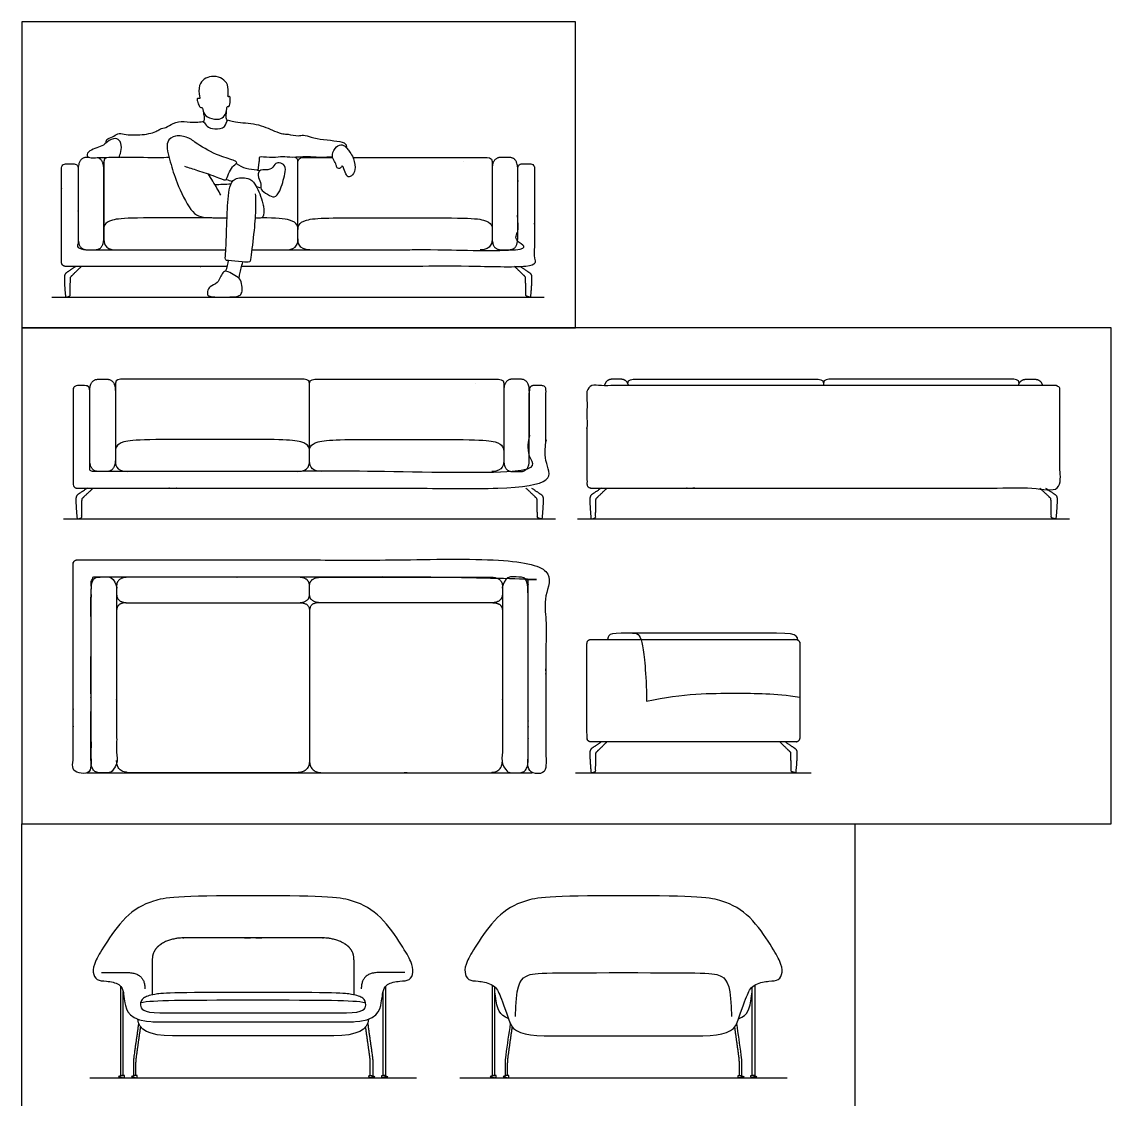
# Model space of a CAD drawing. Header units: metres. Extents: x 0 to 74.2, y -1.2 to 25.5.
# Drawn here: x 0 to 5.4, y 17.82 to 23.16 of the extents above; entities that cross this region are included whole.
import ezdxf

# ---------------------------------------------------------------- set-up
doc = ezdxf.new("R2010")
doc.units = ezdxf.units.M
doc.header["$MEASUREMENT"] = 0
for name, color, linetype, true_color in [('AG-DETAIL-DIAGRAM', 7, 'Continuous', 0xccff66), ('AG-DETAILS', 7, 'Continuous', 0x66ffff), ('AG-DIAGRAM', 7, 'Continuous', 0xfecc66), ('AG-FURNITURE', 7, 'Continuous', 0x66ccff), ('AG-PEOPLE', 7, 'Continuous', 0xfc6666), ('X-VPRT', 6, 'Continuous', 0xff00ff)]:
    doc.layers.add(name, color=color, linetype=linetype, true_color=true_color)

msp = doc.modelspace()

# ---------------------------------------------------------------- linework, layer by layer
at = {"layer": 'AG-DETAIL-DIAGRAM'}
msp.add_open_spline([(3.0261, 20.1288), (3.058, 20.1288), (3.0736, 20.0971), (3.0938, 19.9358), (3.0958, 19.7916), (3.2783, 19.8304), (3.5551, 19.8304), (3.7287, 19.8304), (3.8544, 19.8111)], degree=3, knots=[0, 0, 0, 0, 7.310814, 14.621629, 14.621629, 14.621629, 25.601651, 36.581673, 36.581673, 36.581673, 36.581673], dxfattribs=at)
at = {"layer": 'AG-DETAILS'}
for points, knots in [([(2.4463, 18.2293), (2.4495, 18.3731), (2.4779, 18.4461), (2.5813, 18.4461), (2.9813, 18.4461), (3.3814, 18.4461), (3.4848, 18.4461), (3.5131, 18.3731), (3.5164, 18.2293)], [-2.419687, -2.419687, -2.419687, -2.419687, -1.209843, 0, 0, 0, 1.209843, 2.419687, 2.419687, 2.419687, 2.419687]), ([(1.7033, 18.2968), (1.6386, 18.3092), (1.505, 18.3092), (1.1462, 18.3092), (0.7874, 18.3092), (0.6537, 18.3092), (0.589, 18.2968)], [0, 0, 0, 0, 0.897863, 0.897863, 0.897863, 1.795726, 1.795726, 1.795726, 1.795726])]:
    msp.add_open_spline(points, degree=3, knots=knots, dxfattribs=at)
at = {"layer": 'AG-DIAGRAM'}
for p, q in [((0.3369, 17.9254), (1.9554, 17.9254)), ((2.1706, 17.9254), (3.792, 17.9254))]:
    msp.add_line(p, q, dxfattribs=at)
for points in [[(0.1492, 21.7925), (2.5876, 21.7925)], [(0.2064, 20.694), (2.6448, 20.694)], [(2.7527, 20.694), (5.1911, 20.694)], [(2.7432, 19.4367), (3.9116, 19.4367)]]:
    msp.add_lwpolyline(points, dxfattribs=at)
at = {"layer": 'AG-FURNITURE'}
msp.add_line((0.3227, 19.4367), (2.5285, 19.4367), dxfattribs=at)
for points in [[(0.4895, 18.3789), (0.4895, 17.9372), (0.5022, 17.9372), (0.5022, 18.3519)], [(1.8028, 18.3789), (1.8028, 17.9372), (1.7901, 17.9372), (1.7901, 18.3519)], [(2.331, 18.3841), (2.331, 17.9372), (2.3437, 17.9372), (2.3437, 18.3752)], [(3.6316, 18.3841), (3.6316, 17.9372), (3.6189, 17.9372), (3.6189, 18.3752)], [(0.6485, 18.2025), (1.1462, 18.2025), (1.6439, 18.2025)]]:
    msp.add_lwpolyline(points, dxfattribs=at)
for points, weights, knots in [([(1.0184, 21.9449), (0.9601, 21.9449), (0.9239, 21.9449), (0.9112, 21.9449), (0.8985, 21.9449), (0.8858, 21.9449), (0.8731, 21.9449), (0.4705, 21.9449), (0.2171, 21.9449), (0.1968, 21.9449), (0.1968, 21.9651), (0.1968, 22.1989), (0.1968, 22.4327), (0.1968, 22.4529), (0.2171, 22.4529), (0.2381, 22.4529), (0.2592, 22.4529), (0.2794, 22.4529), (0.2794, 22.4327), (0.2794, 22.2365), (0.2794, 22.0402), (0.2794, 22.0275), (0.2921, 22.0275), (0.5207, 22.0275), (0.8985, 22.0275), (0.9382, 22.0275), (1.0108, 22.0275)], [1, 1, 1, 1, 1, 1, 1, 1, 1, 0.707106781187, 1, 1, 1, 0.707106781187, 1, 1, 1, 0.707106781187, 1, 1, 1, 0.707106781187, 1, 1, 1, 1, 1], [69.073051, 69.073051, 69.073051, 71.919469, 71.919469, 72.919469, 72.919469, 73.919469, 73.919469, 93.874155, 93.874155, 95.123431, 95.123431, 113.532804, 113.532804, 114.782079, 114.782079, 116.441452, 116.441452, 117.690728, 117.690728, 133.145414, 133.145414, 133.930813, 133.930813, 146.180289, 146.180289, 148.307427, 148.307427, 148.307427]), ([(1.1394, 22.0275), (1.5292, 22.0275), (2.4447, 22.0275), (2.4574, 22.0275), (2.4574, 22.0402), (2.4574, 22.2365), (2.4574, 22.4327), (2.4574, 22.4529), (2.4777, 22.4529), (2.4987, 22.4529), (2.5198, 22.4529), (2.54, 22.4529), (2.54, 22.4327), (2.54, 22.1989), (2.54, 21.9651), (2.54, 21.9449), (2.5198, 21.9449), (1.4735, 21.9449), (1.0887, 21.9449)], [1, 1, 1, 0.707106781187, 1, 1, 1, 0.707106781187, 1, 1, 1, 0.707106781187, 1, 1, 1, 0.707106781187, 1, 1, 1], [3.39624, 3.39624, 3.39624, 11.908125, 11.908125, 12.693523, 12.693523, 28.14821, 28.14821, 29.397485, 29.397485, 31.056858, 31.056858, 32.306134, 32.306134, 50.715507, 50.715507, 51.964782, 51.964782, 67.517845, 67.517845, 67.517845]), ([(0.2742, 20.8464), (0.254, 20.8464), (0.254, 20.8666), (0.254, 21.1004), (0.254, 21.3342), (0.254, 21.3544), (0.2742, 21.3544), (0.2953, 21.3544), (0.3163, 21.3544), (0.3366, 21.3544), (0.3366, 21.3342), (0.3366, 21.1379), (0.3366, 20.9416), (0.3366, 20.9289), (0.3492, 20.9289), (0.5779, 20.9289), (0.9557, 20.9289), (1.1843, 20.9289), (2.5019, 20.9289), (2.5146, 20.9289), (2.5146, 20.9416), (2.5146, 21.1379), (2.5146, 21.3342), (2.5146, 21.3544), (2.5348, 21.3544), (2.5559, 21.3544), (2.5769, 21.3544), (2.5971, 21.3544), (2.5971, 21.3342), (2.5971, 21.1004), (2.5971, 20.8666), (2.5971, 20.8464), (2.5769, 20.8464), (1.2345, 20.8464), (0.9811, 20.8464), (0.9684, 20.8464), (0.9557, 20.8464), (0.943, 20.8464), (0.9303, 20.8464), (0.5276, 20.8464), (0.2742, 20.8464)], [1, 0.707106781187, 1, 1, 1, 0.707106781187, 1, 1, 1, 0.707106781187, 1, 1, 1, 0.707106781187, 1, 1, 1, 1, 1, 0.707106781187, 1, 1, 1, 0.707106781187, 1, 1, 1, 0.707106781187, 1, 1, 1, 0.707106781187, 1, 1, 1, 1, 1, 1, 1, 1, 1], [-52.647485, -52.647485, -52.647485, -51.39821, -51.39821, -32.988837, -32.988837, -31.739561, -31.739561, -30.080188, -30.080188, -28.830913, -28.830913, -13.376226, -13.376226, -12.590828, -12.590828, -0.341351, -0.341351, 11.908125, 11.908125, 12.693523, 12.693523, 28.14821, 28.14821, 29.397485, 29.397485, 31.056858, 31.056858, 32.306134, 32.306134, 50.715507, 50.715507, 51.964782, 51.964782, 71.919469, 71.919469, 72.919469, 72.919469, 73.919469, 73.919469, 93.874155, 93.874155, 93.874155]), ([(5.0812, 21.3544), (5.1022, 21.3544), (5.1233, 21.3544), (5.1435, 21.3544), (5.1435, 21.3342), (5.1435, 21.1004), (5.1435, 20.8666), (5.1435, 20.8464), (5.1233, 20.8464), (4.8699, 20.8464), (3.5274, 20.8464), (3.5147, 20.8464), (3.502, 20.8464), (3.4893, 20.8464), (3.4766, 20.8464), (3.074, 20.8464), (2.8206, 20.8464), (2.8003, 20.8464), (2.8003, 20.8666), (2.8003, 21.1004), (2.8003, 21.3342), (2.8003, 21.3544), (2.8206, 21.3544), (2.8416, 21.3544), (2.8627, 21.3544), (3.502, 21.3544), (5.0812, 21.3544)], [1, 1, 1, 0.707106781187, 1, 1, 1, 0.707106781187, 1, 1, 1, 1, 1, 1, 1, 1, 1, 0.707106781187, 1, 1, 1, 0.707106781187, 1, 1, 1, 1, 1], [29.397485, 29.397485, 29.397485, 31.056858, 31.056858, 32.306134, 32.306134, 50.715507, 50.715507, 51.964782, 51.964782, 71.919469, 71.919469, 72.919469, 72.919469, 73.919469, 73.919469, 93.874155, 93.874155, 95.123431, 95.123431, 113.532804, 113.532804, 114.782079, 114.782079, 116.441452, 116.441452, 155.032079, 155.032079, 155.032079]), ([(0.2742, 20.4908), (0.254, 20.4908), (0.254, 20.4706), (0.254, 19.9637), (0.254, 19.4569), (0.254, 19.4367), (0.2742, 19.4367), (0.2984, 19.4367), (0.3227, 19.4367), (0.3429, 19.4367), (0.3429, 19.4569), (0.3429, 19.9209), (0.3429, 20.385), (0.3429, 20.4052), (0.3631, 20.4052), (0.5848, 20.4052), (0.9557, 20.4052), (1.1773, 20.4052), (2.488, 20.4052), (2.5082, 20.4052), (2.5082, 20.385), (2.5082, 19.9209), (2.5082, 19.4569), (2.5082, 19.4367), (2.5285, 19.4367), (2.5527, 19.4367), (2.5769, 19.4367), (2.5971, 19.4367), (2.5971, 19.4569), (2.5971, 19.9637), (2.5971, 20.4706), (2.5971, 20.4908), (2.5769, 20.4908), (1.2218, 20.4908), (0.9557, 20.4908), (0.5403, 20.4908), (0.2742, 20.4908)], [1, 0.707106781187, 1, 1, 1, 0.707106781187, 1, 1, 1, 0.707106781187, 1, 1, 1, 0.707106781187, 1, 1, 1, 1, 1, 0.707106781187, 1, 1, 1, 0.707106781187, 1, 1, 1, 0.707106781187, 1, 1, 1, 0.707106781187, 1, 1, 1, 1, 1], [-178.630943, -178.630943, -178.630943, -177.381668, -177.381668, -138.179709, -138.179709, -136.930433, -136.930433, -135.157444, -135.157444, -133.908168, -133.908168, -98.673474, -98.673474, -97.424199, -97.424199, -79.730407, -79.730407, -62.036615, -62.036615, -60.787339, -60.787339, -25.552645, -25.552645, -24.303369, -24.303369, -22.53038, -22.53038, -21.281105, -21.281105, 17.920854, 17.920854, 19.17013, 19.17013, 40.124816, 40.124816, 61.079503, 61.079503, 61.079503]), ([(2.8206, 20.0971), (2.8003, 20.0971), (2.8003, 20.0769), (2.8003, 19.8431), (2.8003, 19.6093), (2.8003, 19.5891), (2.8206, 19.5891), (3.074, 19.5891), (3.3274, 19.5891), (3.5808, 19.5891), (3.8342, 19.5891), (3.8544, 19.5891), (3.8544, 19.6093), (3.8544, 19.8431), (3.8544, 20.0769), (3.8544, 20.0971), (3.8342, 20.0971), (3.5808, 20.0971), (3.3274, 20.0971), (3.074, 20.0971), (2.8206, 20.0971)], [1, 0.707106781187, 1, 1, 1, 0.707106781187, 1, 1, 1, 1, 1, 0.707106781187, 1, 1, 1, 0.707106781187, 1, 1, 1, 1, 1], [-41.545314, -41.545314, -41.545314, -40.296038, -40.296038, -21.886665, -21.886665, -20.637389, -20.637389, -0.682703, -0.682703, 19.271984, 19.271984, 20.521259, 20.521259, 38.930632, 38.930632, 40.179908, 40.179908, 60.134594, 60.134594, 80.089281, 80.089281, 80.089281]), ([(0.4794, 17.9313), (0.4959, 17.9372), (0.5065, 17.9372), (0.5124, 17.9372), (0.5065, 17.9254), (0.4959, 17.9254), (0.4794, 17.9313)], [1, 1, 1, 0.707106781187, 1, 1, 1], [0, 0, 0, 0.0510229, 0.0510229, 0.1401662, 0.1401662, 0.191189, 0.191189, 0.191189]), ([(0.5428, 17.9313), (0.5593, 17.9372), (0.5699, 17.9372), (0.5758, 17.9372), (0.5699, 17.9254), (0.5593, 17.9254), (0.5428, 17.9313)], [1, 1, 1, 0.707106781187, 1, 1, 1], [0, 0, 0, 0.0510229, 0.0510229, 0.1401662, 0.1401662, 0.191189, 0.191189, 0.191189]), ([(1.7496, 17.9313), (1.7331, 17.9372), (1.7225, 17.9372), (1.7166, 17.9372), (1.7225, 17.9254), (1.7331, 17.9254), (1.7496, 17.9313)], [1, 1, 1, 0.707106781187, 1, 1, 1], [0, 0, 0, 0.0510229, 0.0510229, 0.1401662, 0.1401662, 0.191189, 0.191189, 0.191189]), ([(1.813, 17.9313), (1.7965, 17.9372), (1.7859, 17.9372), (1.78, 17.9372), (1.7859, 17.9254), (1.7965, 17.9254), (1.813, 17.9313)], [1, 1, 1, 0.707106781187, 1, 1, 1], [0, 0, 0, 0.0510229, 0.0510229, 0.1401662, 0.1401662, 0.191189, 0.191189, 0.191189]), ([(2.3209, 17.9313), (2.3374, 17.9372), (2.348, 17.9372), (2.3539, 17.9372), (2.348, 17.9254), (2.3374, 17.9254), (2.3209, 17.9313)], [1, 1, 1, 0.707106781187, 1, 1, 1], [0, 0, 0, 0.0510229, 0.0510229, 0.1401662, 0.1401662, 0.191189, 0.191189, 0.191189]), ([(2.3843, 17.9313), (2.4008, 17.9372), (2.4114, 17.9372), (2.4173, 17.9372), (2.4114, 17.9254), (2.4008, 17.9254), (2.3843, 17.9313)], [1, 1, 1, 0.707106781187, 1, 1, 1], [0, 0, 0, 0.0510229, 0.0510229, 0.1401662, 0.1401662, 0.191189, 0.191189, 0.191189]), ([(3.5784, 17.9313), (3.5619, 17.9372), (3.5513, 17.9372), (3.5454, 17.9372), (3.5513, 17.9254), (3.5619, 17.9254), (3.5784, 17.9313)], [1, 1, 1, 0.707106781187, 1, 1, 1], [0, 0, 0, 0.0510229, 0.0510229, 0.1401662, 0.1401662, 0.191189, 0.191189, 0.191189]), ([(3.6418, 17.9313), (3.6253, 17.9372), (3.6147, 17.9372), (3.6088, 17.9372), (3.6147, 17.9254), (3.6253, 17.9254), (3.6418, 17.9313)], [1, 1, 1, 0.707106781187, 1, 1, 1], [0, 0, 0, 0.0510229, 0.0510229, 0.1401662, 0.1401662, 0.191189, 0.191189, 0.191189])]:
    msp.add_rational_spline(points, weights, degree=2, knots=knots, dxfattribs=at)
for points, degree, knots in [([(0.3337, 22.4847), (0.3282, 22.4847), (0.3227, 22.4847), (0.2794, 22.4847), (0.2794, 22.4243), (0.2794, 22.2776), (0.2794, 22.2503), (0.2794, 22.2229), (0.2794, 22.0878), (0.2794, 22.0275), (0.3227, 22.0275), (0.3429, 22.0275), (0.3631, 22.0275), (0.4064, 22.0275), (0.4064, 22.0878), (0.4064, 22.2229), (0.4064, 22.2503), (0.4064, 22.2776), (0.4064, 22.4243), (0.4064, 22.4764), (0.3742, 22.4835)], 2, [58.115164, 58.115164, 58.115164, 58.550095, 58.550095, 61.842359, 61.842359, 72.391882, 72.391882, 82.941406, 82.941406, 86.233669, 86.233669, 87.825142, 87.825142, 91.117406, 91.117406, 101.66693, 101.66693, 112.216453, 112.216453, 115.057826, 115.057826, 115.057826]), ([(0.486, 22.4847), (0.4625, 22.4847), (0.4335, 22.4847), (0.4064, 22.4847), (0.4064, 22.4643), (0.4064, 22.3514), (0.4064, 22.2385), (0.4064, 22.1256)], 3, [20.295983, 20.295983, 20.295983, 20.295983, 23.013489, 30.313744, 30.313744, 30.313744, 31.425152, 31.425152, 31.425152, 31.425152]), ([(1.3684, 22.1256), (1.3684, 22.2385), (1.3684, 22.3514), (1.3684, 22.4643), (1.3684, 22.4749), (1.3629, 22.4813), (1.3546, 22.4852)], 3, [-1.111408, -1.111408, -1.111408, -1.111408, 0, 0, 0, 3.785328, 3.785328, 3.785328, 3.785328]), ([(1.3684, 22.1256), (1.3684, 22.2385), (1.3684, 22.3514), (1.3684, 22.4643), (1.3684, 22.4847), (1.4024, 22.4847), (1.4396, 22.4847), (1.5402, 22.4847)], 3, [-1.111408, -1.111408, -1.111408, -1.111408, 0, 0, 0, 7.300255, 12.123372, 12.123372, 12.123372, 12.123372]), ([(1.641, 22.4847), (1.6786, 22.4847), (1.7228, 22.4847), (1.7748, 22.4847), (1.7998, 22.4847), (1.823, 22.4847), (1.8445, 22.4847), (2.244, 22.4847), (2.2895, 22.4847), (2.3304, 22.4847), (2.3304, 22.4643), (2.3304, 22.3514), (2.3304, 22.2385), (2.3304, 22.1256)], 3, [13.41281, 13.41281, 13.41281, 13.41281, 14.600509, 14.600509, 14.600509, 15.156872, 15.156872, 15.156872, 23.013489, 30.313744, 30.313744, 30.313744, 31.425152, 31.425152, 31.425152, 31.425152]), ([(2.4574, 22.2503), (2.4574, 22.2229), (2.4574, 22.0878), (2.4574, 22.0275), (2.4142, 22.0275), (2.3939, 22.0275), (2.3737, 22.0275), (2.3304, 22.0275), (2.3304, 22.0878), (2.3304, 22.2229), (2.3304, 22.2503), (2.3304, 22.2776), (2.3304, 22.4243), (2.3304, 22.4847), (2.3737, 22.4847), (2.3939, 22.4847), (2.4142, 22.4847), (2.4574, 22.4847), (2.4574, 22.4243), (2.4574, 22.2776), (2.4574, 22.2503)], 2, [13.841787, 13.841787, 13.841787, 24.391311, 24.391311, 27.683574, 27.683574, 29.275047, 29.275047, 32.567311, 32.567311, 43.116835, 43.116835, 53.666358, 53.666358, 56.958622, 56.958622, 58.550095, 58.550095, 61.842359, 61.842359, 72.391882, 72.391882, 72.391882]), ([(0.9419, 22.1862), (0.5746, 22.1862), (0.4064, 22.1858), (0.4064, 22.1147), (0.4064, 22.1083), (0.4064, 22.1054), (0.4064, 22.0275), (0.4657, 22.0275)], 3, [22.164707, 22.164707, 22.164707, 22.164707, 26.503782, 30.921079, 35.338376, 39.755673, 44.17297, 44.17297, 44.17297, 44.17297]), ([(1.3091, 22.0275), (1.3684, 22.0275), (1.3684, 22.1054), (1.3684, 22.1083), (1.3684, 22.1147), (1.3684, 22.1762), (1.2619, 22.1841), (1.188, 22.1853)], 3, [0, 0, 0, 0, 4.417297, 8.834594, 13.251891, 17.669188, 20.220682, 20.220682, 20.220682, 20.220682]), ([(1.4278, 22.0275), (1.3684, 22.0275), (1.3684, 22.1054), (1.3684, 22.1083), (1.3684, 22.1147), (1.3684, 22.1862), (1.5396, 22.1862), (1.7748, 22.1862), (2.1593, 22.1862), (2.3304, 22.1862), (2.3304, 22.1147), (2.3304, 22.1083), (2.3304, 22.1054), (2.3304, 22.0275), (2.2711, 22.0275)], 3, [0, 0, 0, 0, 4.417297, 8.834594, 13.251891, 17.669188, 22.086485, 22.086485, 22.086485, 26.503782, 30.921079, 35.338376, 39.755673, 44.17297, 44.17297, 44.17297, 44.17297]), ([(0.2679, 21.9449), (0.2388, 21.9255), (0.2213, 21.9138), (0.211, 21.9068), (0.211, 21.8906), (0.211, 21.8448), (0.2173, 21.7925), (0.2253, 21.7925), (0.2396, 21.7989), (0.2396, 21.8435), (0.2415, 21.8927), (0.2638, 21.9143), (0.2955, 21.9449)], 2, [-2.148467, -2.148467, -2.148467, -0.490427, -0.490427, 0.637285, 0.637285, 4.686402, 4.686402, 5.704101, 5.704101, 9.462658, 9.462658, 11.904997, 11.904997, 11.904997]), ([(2.4689, 21.9449), (2.498, 21.9255), (2.5155, 21.9138), (2.5259, 21.9068), (2.5259, 21.8906), (2.5259, 21.8448), (2.5195, 21.7925), (2.5116, 21.7925), (2.4973, 21.7989), (2.4973, 21.8435), (2.4954, 21.8927), (2.4731, 21.9143), (2.4414, 21.9449)], 2, [-2.148467, -2.148467, -2.148467, -0.490427, -0.490427, 0.637285, 0.637285, 4.686402, 4.686402, 5.704101, 5.704101, 9.462658, 9.462658, 11.904997, 11.904997, 11.904997]), ([(0.3366, 21.1517), (0.3366, 21.1244), (0.3366, 20.9893), (0.3366, 20.9289), (0.3798, 20.9289), (0.4001, 20.9289), (0.4203, 20.9289), (0.4636, 20.9289), (0.4636, 20.9893), (0.4636, 21.1244), (0.4636, 21.1517), (0.4636, 21.179), (0.4636, 21.3258), (0.4636, 21.3861), (0.4203, 21.3861), (0.4001, 21.3861), (0.3798, 21.3861), (0.3366, 21.3861), (0.3366, 21.3258), (0.3366, 21.179), (0.3366, 21.1517)], 2, [13.841787, 13.841787, 13.841787, 24.391311, 24.391311, 27.683574, 27.683574, 29.275047, 29.275047, 32.567311, 32.567311, 43.116835, 43.116835, 53.666358, 53.666358, 56.958622, 56.958622, 58.550095, 58.550095, 61.842359, 61.842359, 72.391882, 72.391882, 72.391882]), ([(1.4256, 21.027), (1.4256, 21.14), (1.4256, 21.2529), (1.4256, 21.3658), (1.4256, 21.3861), (1.3846, 21.3861), (1.3392, 21.3861), (1.0192, 21.3861), (0.9942, 21.3861), (0.971, 21.3861), (0.9495, 21.3861), (0.55, 21.3861), (0.5045, 21.3861), (0.4636, 21.3861), (0.4636, 21.3658), (0.4636, 21.2529), (0.4636, 21.14), (0.4636, 21.027)], 3, [-1.111408, -1.111408, -1.111408, -1.111408, 0, 0, 0, 7.300255, 14.600509, 14.600509, 14.600509, 15.156872, 15.156872, 15.156872, 23.013489, 30.313744, 30.313744, 30.313744, 31.425152, 31.425152, 31.425152, 31.425152]), ([(1.4256, 21.027), (1.4256, 21.14), (1.4256, 21.2529), (1.4256, 21.3658), (1.4256, 21.3861), (1.4665, 21.3861), (1.512, 21.3861), (1.832, 21.3861), (1.8569, 21.3861), (1.8801, 21.3861), (1.9017, 21.3861), (2.3012, 21.3861), (2.3466, 21.3861), (2.3876, 21.3861), (2.3876, 21.3658), (2.3876, 21.2529), (2.3876, 21.14), (2.3876, 21.027)], 3, [-1.111408, -1.111408, -1.111408, -1.111408, 0, 0, 0, 7.300255, 14.600509, 14.600509, 14.600509, 15.156872, 15.156872, 15.156872, 23.013489, 30.313744, 30.313744, 30.313744, 31.425152, 31.425152, 31.425152, 31.425152]), ([(2.5146, 21.1517), (2.5146, 21.1244), (2.5146, 20.9893), (2.5146, 20.9289), (2.4713, 20.9289), (2.4511, 20.9289), (2.4309, 20.9289), (2.3876, 20.9289), (2.3876, 20.9893), (2.3876, 21.1244), (2.3876, 21.1517), (2.3876, 21.179), (2.3876, 21.3258), (2.3876, 21.3861), (2.4309, 21.3861), (2.4511, 21.3861), (2.4713, 21.3861), (2.5146, 21.3861), (2.5146, 21.3258), (2.5146, 21.179), (2.5146, 21.1517)], 2, [13.841787, 13.841787, 13.841787, 24.391311, 24.391311, 27.683574, 27.683574, 29.275047, 29.275047, 32.567311, 32.567311, 43.116835, 43.116835, 53.666358, 53.666358, 56.958622, 56.958622, 58.550095, 58.550095, 61.842359, 61.842359, 72.391882, 72.391882, 72.391882]), ([(3.0066, 21.3544), (2.998, 21.3861), (2.9666, 21.3861), (2.9464, 21.3861), (2.9262, 21.3861), (2.8948, 21.3861), (2.8862, 21.3544)], 2, [54.570494, 54.570494, 54.570494, 56.958622, 56.958622, 58.550095, 58.550095, 60.938222, 60.938222, 60.938222]), ([(3.0023, 21.3658), (3.0023, 21.3861), (3.0432, 21.3861), (3.0887, 21.3861), (3.502, 21.3861), (3.8855, 21.3861), (3.931, 21.3861), (3.9719, 21.3861), (3.9719, 21.3658), (3.9719, 21.362), (3.9719, 21.3582), (3.9719, 21.3544)], 3, [-29.201019, -29.201019, -29.201019, -29.201019, -21.900764, -14.600509, -14.600509, -14.600509, -7.300255, 0, 0, 0, 0.037447, 0.037447, 0.037447, 0.037447]), ([(4.9416, 21.3658), (4.9416, 21.3861), (4.9006, 21.3861), (4.8551, 21.3861), (4.4418, 21.3861), (4.0583, 21.3861), (4.0129, 21.3861), (3.9719, 21.3861), (3.9719, 21.3658), (3.9719, 21.362), (3.9719, 21.3582), (3.9719, 21.3544)], 3, [-29.201019, -29.201019, -29.201019, -29.201019, -21.900764, -14.600509, -14.600509, -14.600509, -7.300255, 0, 0, 0, 0.037447, 0.037447, 0.037447, 0.037447]), ([(4.9372, 21.3544), (4.9458, 21.3861), (4.9772, 21.3861), (4.9974, 21.3861), (5.0177, 21.3861), (5.0491, 21.3861), (5.0577, 21.3544)], 2, [54.570494, 54.570494, 54.570494, 56.958622, 56.958622, 58.550095, 58.550095, 60.938222, 60.938222, 60.938222]), ([(1.3662, 20.9289), (1.4256, 20.9289), (1.4256, 21.0069), (1.4256, 21.0098), (1.4256, 21.0162), (1.4256, 21.0877), (1.2544, 21.0877), (1.0192, 21.0877), (0.6347, 21.0877), (0.4636, 21.0877), (0.4636, 21.0162), (0.4636, 21.0098), (0.4636, 21.0069), (0.4636, 20.9289), (0.5229, 20.9289)], 3, [0, 0, 0, 0, 4.417297, 8.834594, 13.251891, 17.669188, 22.086485, 22.086485, 22.086485, 26.503782, 30.921079, 35.338376, 39.755673, 44.17297, 44.17297, 44.17297, 44.17297]), ([(1.4849, 20.9289), (1.4256, 20.9289), (1.4256, 21.0069), (1.4256, 21.0098), (1.4256, 21.0162), (1.4256, 21.0877), (1.5968, 21.0877), (1.832, 21.0877), (2.2164, 21.0877), (2.3876, 21.0877), (2.3876, 21.0162), (2.3876, 21.0098), (2.3876, 21.0069), (2.3876, 20.9289), (2.3283, 20.9289)], 3, [0, 0, 0, 0, 4.417297, 8.834594, 13.251891, 17.669188, 22.086485, 22.086485, 22.086485, 26.503782, 30.921079, 35.338376, 39.755673, 44.17297, 44.17297, 44.17297, 44.17297]), ([(0.3251, 20.8464), (0.296, 20.8269), (0.2785, 20.8152), (0.2681, 20.8083), (0.2681, 20.7921), (0.2681, 20.7462), (0.2745, 20.694), (0.2824, 20.694), (0.2967, 20.7003), (0.2967, 20.745), (0.2986, 20.7942), (0.3209, 20.8158), (0.3526, 20.8464)], 2, [-2.148467, -2.148467, -2.148467, -0.490427, -0.490427, 0.637285, 0.637285, 4.686402, 4.686402, 5.704101, 5.704101, 9.462658, 9.462658, 11.904997, 11.904997, 11.904997]), ([(2.5261, 20.8464), (2.5552, 20.8269), (2.5727, 20.8152), (2.583, 20.8083), (2.583, 20.7921), (2.583, 20.7462), (2.5767, 20.694), (2.5687, 20.694), (2.5544, 20.7003), (2.5544, 20.745), (2.5525, 20.7942), (2.5302, 20.8158), (2.4985, 20.8464)], 2, [-2.148467, -2.148467, -2.148467, -0.490427, -0.490427, 0.637285, 0.637285, 4.686402, 4.686402, 5.704101, 5.704101, 9.462658, 9.462658, 11.904997, 11.904997, 11.904997]), ([(2.8714, 20.8464), (2.8423, 20.8269), (2.8248, 20.8152), (2.8145, 20.8083), (2.8145, 20.7921), (2.8145, 20.7462), (2.8208, 20.694), (2.8288, 20.694), (2.8431, 20.7003), (2.8431, 20.745), (2.845, 20.7942), (2.8673, 20.8158), (2.899, 20.8464)], 2, [-2.148467, -2.148467, -2.148467, -0.490427, -0.490427, 0.637285, 0.637285, 4.686402, 4.686402, 5.704101, 5.704101, 9.462658, 9.462658, 11.904997, 11.904997, 11.904997]), ([(5.0724, 20.8464), (5.1015, 20.8269), (5.119, 20.8152), (5.1294, 20.8083), (5.1294, 20.7921), (5.1294, 20.7462), (5.123, 20.694), (5.1151, 20.694), (5.1008, 20.7003), (5.1008, 20.745), (5.0989, 20.7942), (5.0766, 20.8158), (5.0449, 20.8464)], 2, [-2.148467, -2.148467, -2.148467, -0.490427, -0.490427, 0.637285, 0.637285, 4.686402, 4.686402, 5.704101, 5.704101, 9.462658, 9.462658, 11.904997, 11.904997, 11.904997]), ([(0.3429, 19.6595), (0.3429, 19.6321), (0.3429, 19.497), (0.3429, 19.4367), (0.3862, 19.4367), (0.4064, 19.4367), (0.4266, 19.4367), (0.4699, 19.4367), (0.4699, 19.497), (0.4699, 19.6321), (0.4699, 19.6595), (0.4699, 19.6868), (0.4699, 20.3448), (0.4699, 20.4052), (0.4266, 20.4052), (0.4064, 20.4052), (0.3862, 20.4052), (0.3429, 20.4052), (0.3429, 20.3448), (0.3429, 19.6868), (0.3429, 19.6595)], 2, [13.841787, 13.841787, 13.841787, 24.391311, 24.391311, 27.683574, 27.683574, 29.275047, 29.275047, 32.567311, 32.567311, 43.116835, 43.116835, 53.666358, 53.666358, 56.958622, 56.958622, 58.550095, 58.550095, 61.842359, 61.842359, 72.391882, 72.391882, 72.391882]), ([(0.9557, 20.4052), (1.059, 20.4052), (1.0695, 20.4052), (1.0968, 20.4052), (1.3652, 20.4052), (1.4256, 20.4052), (1.4256, 20.3619), (1.4256, 20.3417), (1.4256, 20.3215), (1.4256, 20.2782), (1.3652, 20.2782), (1.0968, 20.2782), (1.0695, 20.2782), (1.059, 20.2782), (0.9557, 20.2782), (0.8524, 20.2782), (0.8419, 20.2782), (0.8146, 20.2782), (0.5302, 20.2782), (0.4699, 20.2782), (0.4699, 20.3215), (0.4699, 20.3417), (0.4699, 20.3619), (0.4699, 20.4052), (0.5302, 20.4052), (0.8146, 20.4052), (0.8419, 20.4052), (0.8524, 20.4052), (0.9557, 20.4052)], 2, [68.344925, 68.344925, 68.344925, 72.391882, 72.391882, 82.941406, 82.941406, 86.233669, 86.233669, 87.825142, 87.825142, 91.117406, 91.117406, 101.66693, 101.66693, 105.713887, 105.713887, 109.760844, 109.760844, 120.310367, 120.310367, 123.602631, 123.602631, 125.194104, 125.194104, 128.486368, 128.486368, 139.035891, 139.035891, 143.082848, 143.082848, 143.082848]), ([(1.8955, 20.4052), (1.7922, 20.4052), (1.7817, 20.4052), (1.7544, 20.4052), (1.4859, 20.4052), (1.4256, 20.4052), (1.4256, 20.3619), (1.4256, 20.3417), (1.4256, 20.3215), (1.4256, 20.2782), (1.4859, 20.2782), (1.7544, 20.2782), (1.7817, 20.2782), (1.7922, 20.2782), (1.8955, 20.2782), (1.9988, 20.2782), (2.0093, 20.2782), (2.1858, 20.2782), (2.3209, 20.2782), (2.3812, 20.2782), (2.3812, 20.3215), (2.3812, 20.3417), (2.3812, 20.3619), (2.3812, 20.4052), (2.3209, 20.4052), (2.1858, 20.4052), (2.0093, 20.4052), (1.9988, 20.4052), (1.8955, 20.4052)], 2, [68.344925, 68.344925, 68.344925, 72.391882, 72.391882, 82.941406, 82.941406, 86.233669, 86.233669, 87.825142, 87.825142, 91.117406, 91.117406, 101.66693, 101.66693, 105.713887, 105.713887, 109.760844, 109.760844, 120.310367, 120.310367, 123.602631, 123.602631, 125.194104, 125.194104, 128.486368, 128.486368, 139.035891, 139.035891, 143.082848, 143.082848, 143.082848]), ([(2.5082, 19.6595), (2.5082, 19.6321), (2.5082, 19.497), (2.5082, 19.4367), (2.465, 19.4367), (2.4447, 19.4367), (2.4245, 19.4367), (2.3812, 19.4367), (2.3812, 19.497), (2.3812, 19.6321), (2.3812, 19.6595), (2.3812, 19.6868), (2.3812, 20.3448), (2.3812, 20.4052), (2.4245, 20.4052), (2.4447, 20.4052), (2.465, 20.4052), (2.5082, 20.4052), (2.5082, 20.3448), (2.5082, 19.6868), (2.5082, 19.6595)], 2, [13.841787, 13.841787, 13.841787, 24.391311, 24.391311, 27.683574, 27.683574, 29.275047, 29.275047, 32.567311, 32.567311, 43.116835, 43.116835, 53.666358, 53.666358, 56.958622, 56.958622, 58.550095, 58.550095, 61.842359, 61.842359, 72.391882, 72.391882, 72.391882]), ([(1.3778, 20.2787), (1.4256, 20.2787), (1.4256, 20.2381), (1.4256, 19.8676), (1.4256, 19.497), (1.4256, 19.4367), (1.3578, 19.4367), (0.9658, 19.4367), (0.9557, 19.4367), (0.9456, 19.4367), (0.5377, 19.4367), (0.4699, 19.4367), (0.4699, 19.497)], 2, [0, 0, 0, 3.481085, 3.481085, 5.912389, 5.912389, 9.204653, 9.204653, 10.000389, 10.000389, 10.796126, 10.796126, 14.088389, 14.088389, 14.088389]), ([(1.4734, 20.2787), (1.4256, 20.2787), (1.4256, 20.2381), (1.4256, 19.8676), (1.4256, 19.497), (1.4256, 19.4367), (1.4933, 19.4367), (1.8854, 19.4367), (1.8955, 19.4367), (1.9056, 19.4367), (2.3135, 19.4367), (2.3812, 19.4367), (2.3812, 19.497)], 2, [0, 0, 0, 3.481085, 3.481085, 5.912389, 5.912389, 9.204653, 9.204653, 10.000389, 10.000389, 10.796126, 10.796126, 14.088389, 14.088389, 14.088389]), ([(3.8457, 20.0935), (3.838, 20.1288), (3.8323, 20.1288), (3.608, 20.1288), (3.5145, 20.1288), (3.4209, 20.1288), (3.3274, 20.1288), (3.2339, 20.1288), (3.1403, 20.1288), (3.0468, 20.1288), (2.9144, 20.1288), (2.9088, 20.1288), (2.9018, 20.0971)], 3, [0, 0, 0, 0, 17.531226, 17.531226, 17.531226, 28.580352, 28.580352, 28.580352, 39.629478, 39.629478, 39.629478, 57.160704, 57.160704, 57.160704, 57.160704]), ([(2.8714, 19.5891), (2.8423, 19.5696), (2.8248, 19.5579), (2.8145, 19.551), (2.8145, 19.5348), (2.8145, 19.4889), (2.8208, 19.4367), (2.8288, 19.4367), (2.8431, 19.443), (2.8431, 19.4877), (2.845, 19.5369), (2.8673, 19.5585), (2.899, 19.5891)], 2, [-2.148467, -2.148467, -2.148467, -0.490427, -0.490427, 0.637285, 0.637285, 4.686402, 4.686402, 5.704101, 5.704101, 9.462658, 9.462658, 11.904997, 11.904997, 11.904997]), ([(3.7834, 19.5891), (3.8125, 19.5696), (3.83, 19.5579), (3.8403, 19.551), (3.8403, 19.5348), (3.8403, 19.4889), (3.834, 19.4367), (3.826, 19.4367), (3.8117, 19.443), (3.8117, 19.4877), (3.8098, 19.5369), (3.7875, 19.5585), (3.7558, 19.5891)], 2, [-2.148467, -2.148467, -2.148467, -0.490427, -0.490427, 0.637285, 0.637285, 4.686402, 4.686402, 5.704101, 5.704101, 9.462658, 9.462658, 11.904997, 11.904997, 11.904997]), ([(1.6302, 18.2025), (1.7643, 18.2025), (1.7868, 18.3231), (1.7868, 18.343), (1.8018, 18.3935), (1.8775, 18.4057), (1.9229, 18.4057), (1.9431, 18.4461), (1.9324, 18.498), (1.8887, 18.5723), (1.7824, 18.7331), (1.6471, 18.809), (1.5244, 18.8271), (1.1462, 18.8271), (0.768, 18.8271), (0.6452, 18.809), (0.51, 18.7331), (0.4037, 18.5723), (0.36, 18.498), (0.3492, 18.4461), (0.3695, 18.4057), (0.4149, 18.4057), (0.4906, 18.3935), (0.5056, 18.343), (0.5056, 18.3231), (0.5281, 18.2025), (0.6622, 18.2025)], 3, [0, 0, 0, 0, 0.367739, 0.735478, 1.103217, 1.470956, 1.838695, 2.206434, 2.574174, 2.941913, 3.309652, 3.677391, 4.04513, 4.04513, 4.04513, 4.412869, 4.780608, 5.148347, 5.516086, 5.883825, 6.251564, 6.619303, 6.987042, 7.354782, 7.722521, 8.09026, 8.09026, 8.09026, 8.09026]), ([(3.5682, 17.9372), (3.5682, 17.9553), (3.5682, 17.9733), (3.5682, 17.9914), (3.5682, 18.006), (3.5671, 18.0214), (3.5648, 18.0374), (3.5575, 18.0898), (3.5501, 18.1422), (3.5427, 18.1947), (3.5708, 18.2755), (3.5983, 18.3482), (3.6121, 18.3743), (3.6585, 18.398), (3.7071, 18.4057), (3.7517, 18.4057), (3.7719, 18.4461), (3.7612, 18.498), (3.7175, 18.5723), (3.6112, 18.7331), (3.4759, 18.809), (3.3532, 18.8271), (2.9813, 18.8271), (2.6095, 18.8271), (2.4867, 18.809), (2.3515, 18.7331), (2.2452, 18.5723), (2.2015, 18.498), (2.1907, 18.4461), (2.211, 18.4057), (2.2556, 18.4057), (2.3041, 18.398), (2.3505, 18.3743), (2.3643, 18.3482), (2.3919, 18.2755), (2.42, 18.1947), (2.4126, 18.1422), (2.4052, 18.0898), (2.3978, 18.0374), (2.3956, 18.0214), (2.3944, 18.006), (2.3944, 17.9914), (2.3944, 17.9733), (2.3944, 17.9553), (2.3944, 17.9372)], 3, [-1.717237, -1.717237, -1.717237, -1.717237, -1.542295, -1.542295, -1.542295, -1.390715, -1.390715, -1.390715, -0.878143, -0.878143, -0.878143, -0.485612, -0.093081, -0.093081, 0.254909, 0.622648, 0.990387, 1.358126, 1.725865, 2.093604, 2.461343, 2.829082, 2.829082, 2.829082, 3.196821, 3.56456, 3.9323, 4.300039, 4.667778, 5.035517, 5.403256, 5.751246, 5.751246, 6.143776, 6.536307, 6.536307, 6.536307, 7.048879, 7.048879, 7.048879, 7.20046, 7.20046, 7.20046, 7.375401, 7.375401, 7.375401, 7.375401]), ([(1.646, 18.3361), (1.646, 18.3842), (1.646, 18.4129), (1.646, 18.4416), (1.646, 18.4703), (1.646, 18.499), (1.646, 18.5411), (1.646, 18.5831), (1.5682, 18.6185), (1.5129, 18.6185), (1.4782, 18.6185), (1.4687, 18.6185), (1.1745, 18.6185), (1.165, 18.6185), (1.1556, 18.6185), (1.1462, 18.6185), (1.1367, 18.6185), (1.1273, 18.6185), (1.1179, 18.6185), (0.8236, 18.6185), (0.8142, 18.6185), (0.7794, 18.6185), (0.7241, 18.6185), (0.6464, 18.5831), (0.6464, 18.5411), (0.6464, 18.499), (0.6464, 18.4703), (0.6464, 18.4416), (0.6464, 18.4129), (0.6464, 18.3842), (0.6464, 18.3361)], 5, [0.026584, 0.026584, 0.026584, 0.026584, 0.026584, 0.026584, 0.475353, 0.475353, 0.475353, 0.475353, 0.475353, 1.475353, 1.475353, 1.475353, 1.475353, 1.475353, 1.630013, 1.630013, 1.630013, 1.630013, 1.630013, 1.784673, 1.784673, 1.784673, 1.784673, 1.784673, 2.784673, 2.784673, 2.784673, 2.784673, 2.784673, 3.233442, 3.233442, 3.233442, 3.233442, 3.233442, 3.233442]), ([(0.3946, 18.4465), (0.4671, 18.4465), (0.5221, 18.4465), (0.6102, 18.4465), (0.6102, 18.3664)], 2, [0, 0, 0, 0.4757628, 0.4757628, 0.9700803, 0.9700803, 0.9700803]), ([(1.8978, 18.4465), (1.8253, 18.4465), (1.7702, 18.4465), (1.6821, 18.4465), (1.6821, 18.3664)], 2, [0, 0, 0, 0.4757628, 0.4757628, 0.9700803, 0.9700803, 0.9700803]), ([(2.4123, 18.2168), (2.3633, 18.2367), (2.3471, 18.3251), (2.3471, 18.3363), (2.3437, 18.3519)], 3, [0.1116122, 0.1116122, 0.1116122, 0.1116122, 0.3835311, 0.7739438, 0.7739438, 0.7739438, 0.7739438]), ([(3.5504, 18.2168), (3.5994, 18.2367), (3.6156, 18.3251), (3.6156, 18.3363), (3.6189, 18.3519)], 3, [0.1116122, 0.1116122, 0.1116122, 0.1116122, 0.3835311, 0.7739438, 0.7739438, 0.7739438, 0.7739438]), ([(0.6843, 18.2476), (0.5969, 18.2474), (0.5823, 18.2903), (0.5979, 18.3222), (0.6464, 18.3391), (0.7306, 18.3484), (1.1462, 18.3484), (1.5617, 18.3484), (1.646, 18.3391), (1.6945, 18.3222), (1.7101, 18.2903), (1.6954, 18.2474), (1.608, 18.2476), (1.549, 18.2476), (1.49, 18.2476), (1.1462, 18.2476), (0.8023, 18.2476), (0.7433, 18.2476), (0.6843, 18.2476)], 3, [-1.421469, -1.421469, -1.421469, -1.421469, -1.066102, -0.710735, -0.355367, 0, 0, 0, 0.355367, 0.710735, 1.066102, 1.421469, 1.421469, 1.421469, 2.0021, 2.0021, 2.0021, 2.582731, 2.582731, 2.582731, 2.582731]), ([(0.5785, 18.1947), (0.5674, 18.116), (0.5563, 18.0374), (0.5529, 18.0134), (0.5529, 17.9914), (0.5529, 17.9643), (0.5529, 17.9372)], 2, [0.8781425, 0.8781425, 0.8781425, 1.3907146, 1.3907146, 1.5422955, 1.5422955, 1.7172367, 1.7172367, 1.7172367]), ([(1.7174, 18.2151), (1.7174, 18.1646), (1.6603, 18.1329), (1.5462, 18.1329), (1.5078, 18.1329), (1.4694, 18.1329), (1.1462, 18.1329), (0.8229, 18.1329), (0.7845, 18.1329), (0.7461, 18.1329), (0.632, 18.1329), (0.575, 18.1646), (0.575, 18.2151)], 3, [0, 0, 0, 0, 0.810424, 0.810424, 0.810424, 1.425187, 1.425187, 1.425187, 2.039949, 2.039949, 2.039949, 2.850374, 2.850374, 2.850374, 2.850374]), ([(1.7139, 18.1947), (1.725, 18.116), (1.736, 18.0374), (1.7394, 18.0134), (1.7394, 17.9914), (1.7394, 17.9643), (1.7394, 17.9372)], 2, [0.8781425, 0.8781425, 0.8781425, 1.3907146, 1.3907146, 1.5422955, 1.5422955, 1.7172367, 1.7172367, 1.7172367]), ([(2.4191, 18.1971), (2.4316, 18.1572), (2.4878, 18.1329), (2.5876, 18.1329), (2.626, 18.1329), (2.6644, 18.1329), (2.9813, 18.1329), (3.0197, 18.1329), (3.0581, 18.1329), (3.375, 18.1329), (3.4749, 18.1329), (3.531, 18.1572), (3.5435, 18.1971)], 3, [0.101303, 0.101303, 0.101303, 0.101303, 0.810424, 0.810424, 0.810424, 1.425187, 1.425187, 1.425187, 2.039949, 2.039949, 2.039949, 2.749071, 2.749071, 2.749071, 2.749071]), ([(0.5656, 17.9372), (0.5656, 17.9636), (0.5656, 17.9901), (0.5656, 18.012), (0.569, 18.036), (0.5789, 18.1065), (0.5888, 18.1769)], 2, [1.7563902, 1.7563902, 1.7563902, 1.9270473, 1.9270473, 2.0786281, 2.0786281, 2.53788, 2.53788, 2.53788]), ([(1.7267, 17.9372), (1.7267, 17.9636), (1.7267, 17.9901), (1.7267, 18.012), (1.7234, 18.036), (1.7135, 18.1065), (1.7036, 18.1769)], 2, [1.7563902, 1.7563902, 1.7563902, 1.9270473, 1.9270473, 2.0786281, 2.0786281, 2.53788, 2.53788, 2.53788]), ([(2.4071, 17.9372), (2.4071, 17.9636), (2.4071, 17.9901), (2.4071, 18.012), (2.4105, 18.036), (2.4204, 18.1065), (2.4303, 18.1769)], 2, [1.7563902, 1.7563902, 1.7563902, 1.9270473, 1.9270473, 2.0786281, 2.0786281, 2.53788, 2.53788, 2.53788]), ([(3.5555, 17.9372), (3.5555, 17.9636), (3.5555, 17.9901), (3.5555, 18.012), (3.5522, 18.036), (3.5423, 18.1065), (3.5324, 18.1769)], 2, [1.7563902, 1.7563902, 1.7563902, 1.9270473, 1.9270473, 2.0786281, 2.0786281, 2.53788, 2.53788, 2.53788])]:
    msp.add_open_spline(points, degree=degree, knots=knots, dxfattribs=at)
for points, degree in [([(0.3988, 22.4643), (0.3988, 22.4644), (0.3988, 22.4644), (0.3988, 22.4645)], 3), ([(0.73, 22.4847), (0.7266, 22.4847), (0.7232, 22.4847), (0.7199, 22.4847)], 3), ([(2.1888, 22.4643), (2.1888, 22.4644), (2.1888, 22.4644), (2.1888, 22.4645)], 3), ([(0.4559, 21.3658), (0.4559, 21.3658), (0.4559, 21.3659), (0.4559, 21.3659)], 3), ([(2.246, 21.3658), (2.246, 21.3658), (2.246, 21.3659), (2.246, 21.3659)], 3), ([(0.5177, 20.2787), (0.4699, 20.2787), (0.4699, 20.2381)], 2), ([(2.3334, 20.2787), (2.3812, 20.2787), (2.3812, 20.2381)], 2)]:
    msp.add_open_spline(points, degree=degree, dxfattribs=at)
at = {"layer": 'AG-PEOPLE'}
for points, knots in [([(0.8927, 22.7324), (0.8831, 22.7309), (0.8782, 22.7416), (0.8693, 22.7608), (0.8676, 22.78), (0.8856, 22.7745), (0.8774, 22.7908), (0.8754, 22.8444), (0.902, 22.8738), (0.9402, 22.891), (0.9855, 22.8811), (1.0189, 22.8569), (1.025, 22.8123), (1.0196, 22.7825), (1.0272, 22.7875), (1.0338, 22.7842), (1.0328, 22.7666), (1.0294, 22.7329), (1.0174, 22.7395), (1.016, 22.7306), (1.0145, 22.7162), (1.0058, 22.6899), (0.9793, 22.6692), (0.9277, 22.678), (0.8979, 22.7002), (0.8965, 22.7309), (0.8927, 22.7324)], [0, 0, 0, 0, 0.195163, 0.476417, 0.687034, 0.870861, 1.06056, 1.475004, 1.827143, 2.184811, 2.564596, 2.917677, 3.304676, 3.577101, 3.697121, 3.827169, 4.070453, 4.377915, 4.527746, 4.66932, 4.889703, 5.184246, 5.499781, 5.899531, 6.248815, 6.548207, 6.548207, 6.548207, 6.548207]), ([(0.4184, 22.5576), (0.4181, 22.5628), (0.4168, 22.5771), (0.4527, 22.5843), (0.4746, 22.607), (0.5168, 22.5963), (0.5966, 22.5941), (0.6659, 22.6098), (0.6851, 22.6279), (0.7161, 22.6302), (0.7497, 22.658), (0.8046, 22.6656), (0.8597, 22.6552), (0.8941, 22.6636), (0.9037, 22.6606), (0.9162, 22.6352), (0.9558, 22.6222), (1.0092, 22.6295), (1.0163, 22.6712), (1.0305, 22.6674), (1.073, 22.6561), (1.1627, 22.6563), (1.2418, 22.6191), (1.2927, 22.6001), (1.323, 22.6009), (1.3659, 22.5879), (1.3973, 22.5992), (1.4432, 22.5772), (1.5476, 22.5693), (1.6082, 22.5574), (1.6078, 22.5394), (1.6085, 22.5331)], [0, 0, 0, 0, 0.219934, 0.533716, 0.842978, 1.186641, 1.885728, 2.54831, 2.821615, 3.121215, 3.481541, 3.892667, 4.317784, 4.635226, 4.792941, 5.069802, 5.425508, 5.82318, 6.153456, 6.337521, 6.656666, 7.422622, 8.163478, 8.569261, 8.872668, 9.388774, 9.69632, 10.083715, 10.908833, 11.321154, 11.564314, 11.564314, 11.564314, 11.564314]), ([(0.8994, 22.6573), (0.9065, 22.669), (0.9059, 22.6842), (0.9029, 22.6968), (0.9014, 22.7061)], [0, 0, 0, 0, 0.2654282, 0.5618829, 0.5618829, 0.5618829, 0.5618829]), ([(1.0187, 22.6664), (1.0165, 22.6695), (1.0117, 22.6762), (1.0135, 22.6983), (1.0136, 22.711), (1.0139, 22.7169)], [0, 0, 0, 0, 0.1873681, 0.4506778, 0.6676066, 0.6676066, 0.6676066, 0.6676066]), ([(0.7297, 22.4858), (0.6979, 22.4816), (0.6083, 22.4842), (0.5566, 22.4846), (0.4824, 22.4837), (0.4808, 22.4863), (0.4973, 22.5256), (0.4913, 22.5644), (0.4645, 22.5861), (0.4206, 22.563), (0.4013, 22.5377), (0.3246, 22.521), (0.3199, 22.4844), (0.3562, 22.4821), (0.405, 22.4856), (0.4593, 22.4852), (0.4776, 22.4854), (0.4823, 22.4872)], [0.136835, 0.136835, 0.136835, 0.136835, 0.530299, 0.947892, 1.373401, 1.650045, 1.958655, 2.318091, 2.610053, 2.975805, 3.300731, 3.754746, 4.054262, 4.328151, 4.739785, 5.150431, 5.348215, 5.348215, 5.348215, 5.348215]), ([(0.8059, 22.4411), (0.8274, 22.4346), (0.8704, 22.4207), (0.9529, 22.3947), (1.0115, 22.3664), (1.0174, 22.3877), (1.0323, 22.4234), (1.0524, 22.4487), (1.0695, 22.458), (1.0505, 22.4728), (0.9747, 22.4898), (0.8704, 22.5484), (0.8265, 22.5864), (0.7618, 22.5968), (0.7063, 22.5653), (0.7386, 22.4557), (0.7631, 22.3635), (0.8301, 22.2275), (0.8744, 22.1919), (0.9263, 22.1856), (0.979, 22.1856), (1.017, 22.1858)], [0, 0, 0, 0, 0.470527, 1.021981, 1.443741, 1.660548, 2.02222, 2.35661, 2.567076, 2.785782, 3.295511, 3.928362, 4.366707, 4.811705, 5.211587, 5.780269, 6.38126, 7.067516, 7.442071, 7.856977, 8.32775, 8.32775, 8.32775, 8.32775]), ([(1.5388, 22.4989), (1.5377, 22.4886), (1.545, 22.4721), (1.559, 22.4484), (1.5603, 22.4322), (1.5795, 22.4276), (1.588, 22.4509), (1.5969, 22.4255), (1.6082, 22.3993), (1.6161, 22.3853), (1.6427, 22.3944), (1.6559, 22.4374), (1.6411, 22.4924), (1.6213, 22.5148), (1.6097, 22.5336), (1.5882, 22.5515), (1.5561, 22.5405), (1.5401, 22.5116), (1.5388, 22.4989)], [0, 0, 0, 0, 0.294686, 0.585235, 0.79733, 1.008695, 1.224206, 1.456252, 1.775504, 1.95179, 2.248665, 2.56369, 2.969921, 3.275743, 3.534708, 3.811478, 4.11546, 4.482017, 4.482017, 4.482017, 4.482017]), ([(1.0627, 22.4548), (1.0774, 22.4447), (1.1089, 22.4274), (1.1551, 22.4245), (1.1756, 22.4207), (1.1809, 22.4196)], [0, 0, 0, 0, 0.4190602, 0.8408101, 0.9941353, 0.9941353, 0.9941353, 0.9941353]), ([(1.5399, 22.4858), (1.5292, 22.4859), (1.5158, 22.4856), (1.4875, 22.4841), (1.4484, 22.486), (1.4089, 22.4898), (1.3405, 22.4823), (1.2932, 22.4903), (1.2517, 22.482), (1.1754, 22.4897), (1.1752, 22.4846), (1.1758, 22.4648), (1.1691, 22.4218)], [0.056986, 0.056986, 0.056986, 0.056986, 0.249404, 0.581377, 0.924507, 1.27983, 1.739678, 2.128794, 2.496695, 2.825875, 3.132799, 3.173644, 3.173644, 3.173644, 3.173644]), ([(1.2511, 22.2897), (1.2415, 22.2878), (1.2184, 22.3022), (1.1788, 22.3248), (1.1876, 22.3525), (1.1722, 22.3845), (1.1699, 22.4029), (1.1806, 22.4292), (1.2344, 22.4163), (1.251, 22.4529), (1.2752, 22.4626), (1.3102, 22.4451), (1.304, 22.4004), (1.2827, 22.3212), (1.2614, 22.2916), (1.2511, 22.2897)], [0, 0, 0, 0, 0.339736, 0.709015, 0.991966, 1.326436, 1.574852, 1.839102, 2.22727, 2.563261, 2.83927, 3.158258, 3.522477, 4.05536, 4.419063, 4.419063, 4.419063, 4.419063]), ([(0.9864, 22.2975), (0.9801, 22.3092), (0.9673, 22.3325), (0.9388, 22.38), (0.9238, 22.4033)], [0, 0, 0, 0, 0.3617359, 0.8837537, 0.8837537, 0.8837537, 0.8837537]), ([(0.9561, 22.351), (0.9693, 22.3513), (0.9958, 22.3521), (1.0226, 22.3532), (1.0359, 22.3538)], [0, 0, 0, 0, 0.3611724, 0.7242334, 0.7242334, 0.7242334, 0.7242334]), ([(1.1566, 22.3037), (1.1582, 22.2772), (1.1598, 22.2212), (1.1506, 22.1119), (1.1338, 21.9833), (1.1305, 21.9626), (1.0887, 21.9689), (1.0286, 21.9738), (1.0073, 21.9741), (1.0108, 22.0211), (1.0143, 22.106), (1.0174, 22.207), (1.0248, 22.3368), (1.0499, 22.3845), (1.1237, 22.3869), (1.1583, 22.3549), (1.1848, 22.2933), (1.2013, 22.2283), (1.199, 22.1879), (1.1839, 22.1838), (1.1656, 22.1837), (1.1562, 22.1853)], [0, 0, 0, 0, 0.511496, 1.136405, 1.781267, 1.993767, 2.340766, 2.809139, 3.036626, 3.143298, 3.783035, 4.376937, 5.02189, 5.4147, 5.867974, 6.254507, 6.780084, 6.91344, 7.269913, 7.448413, 7.67671, 7.67671, 7.67671, 7.67671]), ([(0.9224, 21.8026), (0.9187, 21.8071), (0.9199, 21.8212), (0.9293, 21.8482), (0.9762, 21.858), (0.9902, 21.9152), (1.0164, 21.9247), (1.0478, 21.9041), (1.0821, 21.8859), (1.0919, 21.8519), (1.0933, 21.8149), (1.0777, 21.7972), (1.0414, 21.7927), (0.9495, 21.7916), (0.9261, 21.7982), (0.9224, 21.8026)], [0, 0, 0, 0, 0.28496, 0.596837, 0.969622, 1.4112, 1.676405, 2.02249, 2.380963, 2.732398, 3.094928, 3.354822, 3.697331, 4.258054, 4.538833, 4.538833, 4.538833, 4.538833]), ([(1.0765, 21.885), (1.0774, 21.8922), (1.0806, 21.9137), (1.0888, 21.9469), (1.0953, 21.9674)], [0.1597442, 0.1597442, 0.1597442, 0.1597442, 0.3651383, 0.7593547, 0.7593547, 0.7593547, 0.7593547])]:
    msp.add_open_spline(points, degree=3, knots=knots, dxfattribs=at)
for points in [[(1.0127, 22.376), (1.0227, 22.3723), (1.0325, 22.3688), (1.0426, 22.3657)], [(1.1616, 22.341), (1.1693, 22.3389), (1.1766, 22.3365), (1.1839, 22.3339)], [(1.01, 21.9207), (1.0182, 21.9381), (1.0223, 21.962), (1.0244, 21.9736)]]:
    msp.add_open_spline(points, degree=3, dxfattribs=at)
at = {"layer": 'X-VPRT'}
for points in [[(0, 23.1568), (0, 21.6401), (2.7432, 21.6401), (2.7432, 23.1568)], [(0, 19.1827), (5.3975, 19.1827), (5.3975, 21.6401), (0, 21.6401)], [(4.1275, 19.1827), (4.1275, 16.4141), (0, 16.4141), (0, 19.1827)]]:
    msp.add_lwpolyline(points, close=True, dxfattribs=at)

doc.saveas('drawing.dxf')
